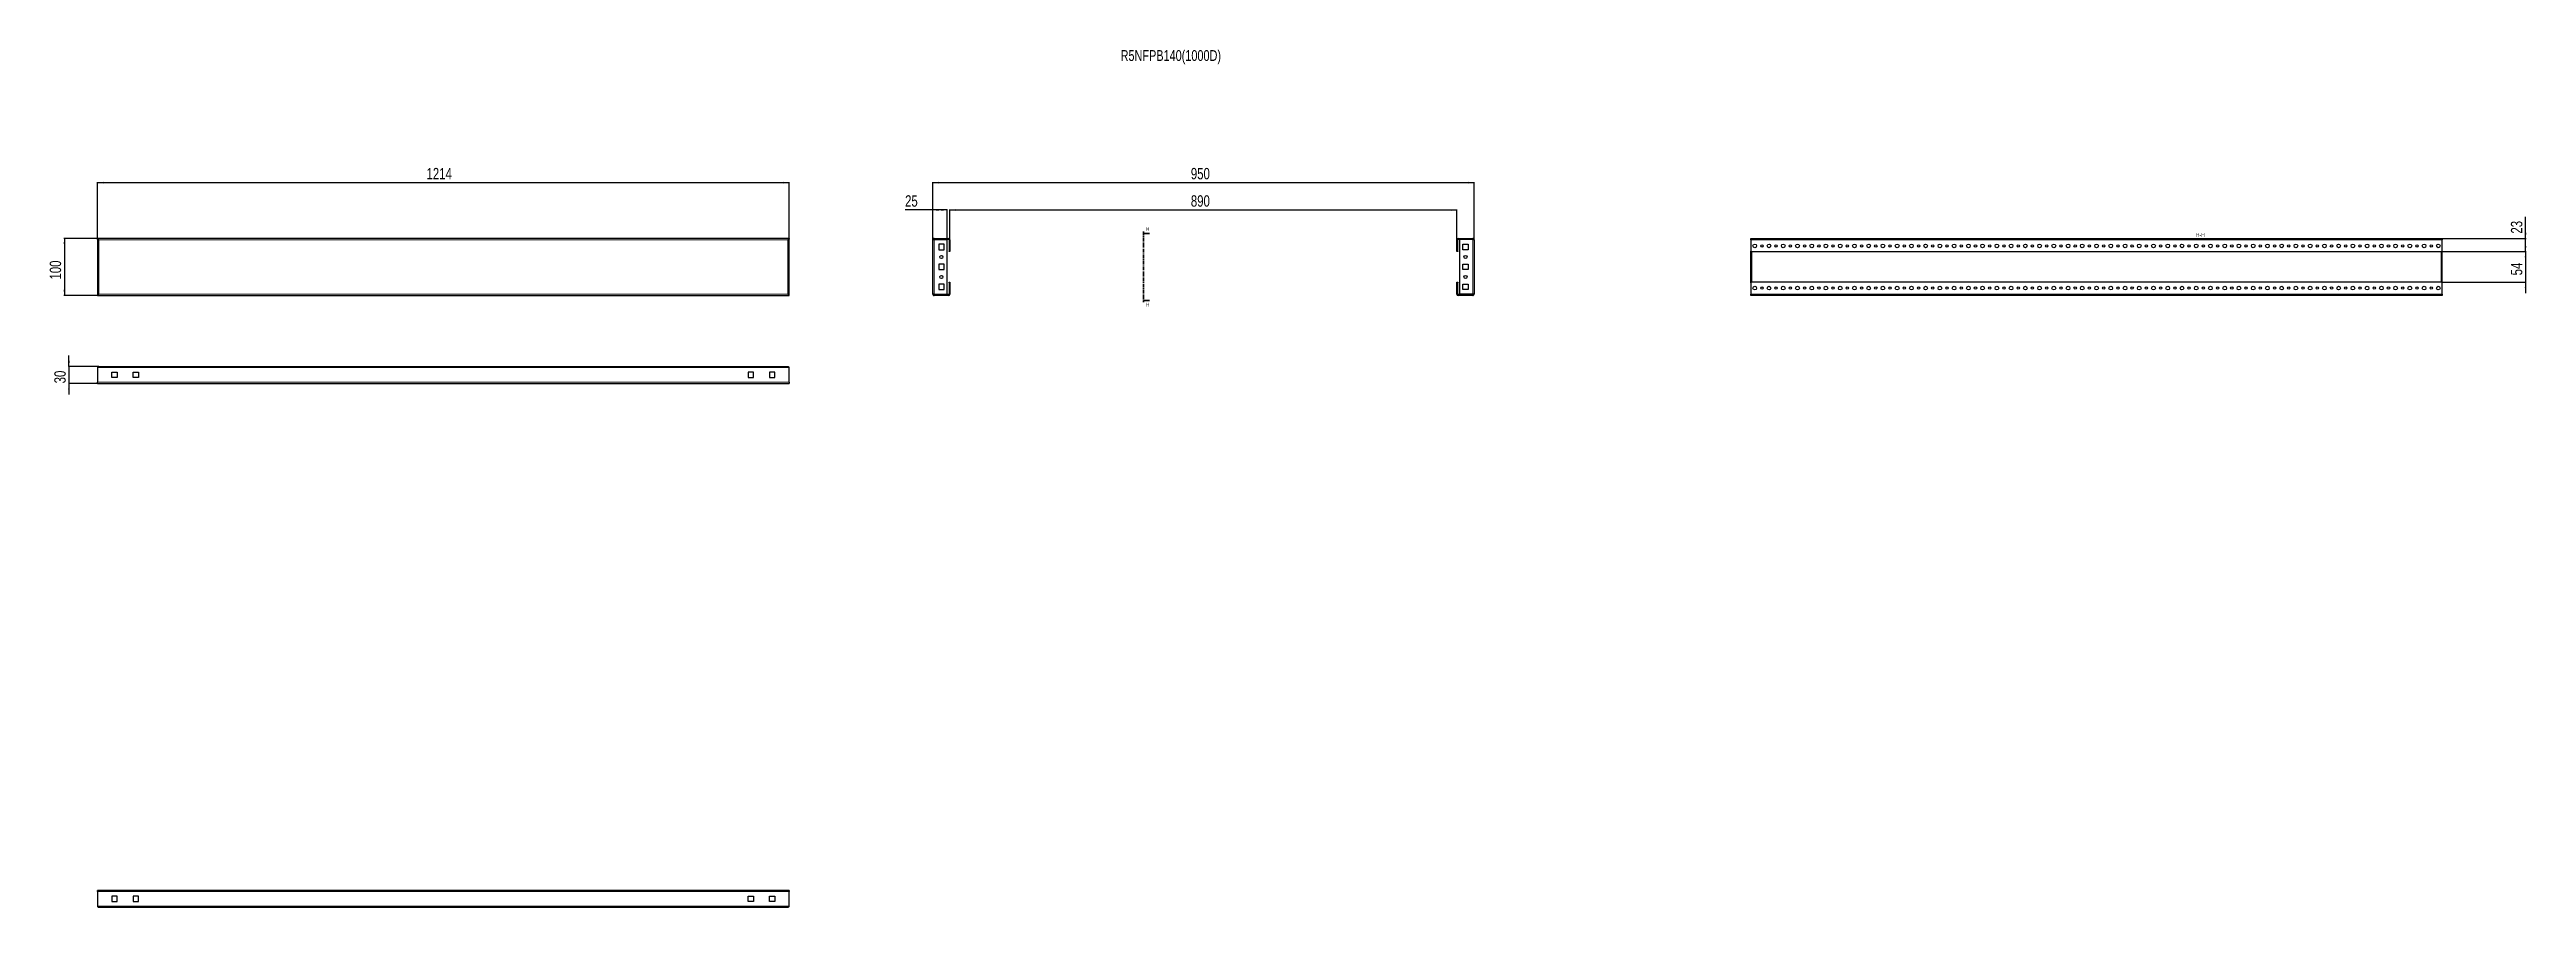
# Model space of a CAD drawing. Header units: millimetres. Extents: x -514 to 3834, y -842 to 664.
import ezdxf

# ---------------------------------------------------------------- set-up
doc = ezdxf.new("R2010")
doc.units = ezdxf.units.MM
doc.linetypes.add('CENTER', pattern=[10.16, 6.35, -1.27, 1.27, -1.27])
doc.layers.add('FORMAT', color=7, linetype='Continuous')
doc.styles.add('SLDTEXTSTYLE0', font='TXT', dxfattribs={"width": 0.75})
doc.dimstyles.new('SLDDIMSTYLE0', dxfattribs={"dimtxt": 20, "dimasz": 10, "dimexe": 0, "dimexo": 0.0625, "dimgap": 5, "dimtad": 2, "dimdec": 1, "dimrnd": 1e-09, "dimzin": 12, "dimdsep": 46, "dimtxsty": 'SLDTEXTSTYLE0', "dimsah": 1, "dimcen": 0.09, "dimadec": 0, "dimazin": 3, "dimtfac": 1, "dimtofl": 0, "dimtmove": 0, "dimatfit": 3, "dimfxl": 0, "dimfrac": 2, "dimtolj": 1, "dimtzin": 12, "dimarcsym": 0})
doc.dimstyles.new('SLDDIMSTYLE1', dxfattribs={"dimtxt": 20, "dimasz": 10, "dimexe": 0, "dimexo": 0.0625, "dimgap": 5, "dimtad": 2, "dimdec": 1, "dimrnd": 1e-09, "dimzin": 12, "dimdsep": 46, "dimtxsty": 'SLDTEXTSTYLE0', "dimsah": 1, "dimcen": 0.09, "dimadec": 0, "dimazin": 3, "dimtfac": 1, "dimtmove": 0, "dimatfit": 0, "dimfxl": 0, "dimfrac": 2, "dimtolj": 1, "dimtzin": 12, "dimarcsym": 0})

# ---------------------------------------------------------------- blocks, each defined once
blk = doc.blocks.new('_D')
at = {"layer": 'FORMAT'}
for p, q in [((-429.8, 330.6), (-429.8, 431.6)), ((-429.8, 430.6), (784.2, 430.6)), ((784.2, 330.6), (784.2, 431.6))]:
    blk.add_line(p, q, dxfattribs=at)
for points in [[(-429.8, 430.6), (-419.8, 429), (-419.8, 432.1)], [(784.2, 430.6), (774.2, 432.1), (774.2, 429)]]:
    blk.add_solid(points, dxfattribs=at)
at = {"layer": 'FORMAT', "insert": (147.7, 456.4), "char_height": 20, "attachment_point": 1, "style": 'SLDTEXTSTYLE0'}
blk.add_mtext('1214', dxfattribs=at)
blk = doc.blocks.new('_D_1')
at = {"layer": 'FORMAT'}
for p, q in [((-429.8, 332.6), (-488.9, 332.6)), ((-487.9, 332.6), (-487.9, 232.6)), ((-429.8, 232.6), (-488.9, 232.6))]:
    blk.add_line(p, q, dxfattribs=at)
for points in [[(-487.9, 332.6), (-489.5, 322.6), (-486.4, 322.6)], [(-487.9, 232.6), (-486.4, 242.6), (-489.5, 242.6)]]:
    blk.add_solid(points, dxfattribs=at)
at = {"layer": 'FORMAT', "insert": (-513.7, 260.4), "char_height": 20, "attachment_point": 1, "rotation": 90, "style": 'SLDTEXTSTYLE0'}
blk.add_mtext('100', dxfattribs=at)
blk = doc.blocks.new('_D_2')
at = {"layer": 'FORMAT'}
for p, q in [((1036.6, 330.5), (1036.6, 431.6)), ((1036.6, 430.6), (1986.6, 430.6)), ((1986.6, 330.5), (1986.6, 431.6))]:
    blk.add_line(p, q, dxfattribs=at)
for points in [[(1036.6, 430.6), (1046.6, 429), (1046.6, 432.1)], [(1986.6, 430.6), (1976.6, 432.1), (1976.6, 429)]]:
    blk.add_solid(points, dxfattribs=at)
at = {"layer": 'FORMAT', "insert": (1489.5, 456.4), "char_height": 20, "attachment_point": 1, "style": 'SLDTEXTSTYLE0'}
blk.add_mtext('950', dxfattribs=at)
blk = doc.blocks.new('_D_3')
at = {"layer": 'FORMAT'}
for p, q in [((1066.6, 330.5), (1066.6, 383.6)), ((1066.6, 382.6), (1956.6, 382.6)), ((1956.6, 330.5), (1956.6, 383.6))]:
    blk.add_line(p, q, dxfattribs=at)
for points in [[(1066.6, 382.6), (1076.6, 381), (1076.6, 384.1)], [(1956.6, 382.6), (1946.6, 384.1), (1946.6, 381)]]:
    blk.add_solid(points, dxfattribs=at)
at = {"layer": 'FORMAT', "insert": (1489.5, 408.4), "char_height": 20, "attachment_point": 1, "style": 'SLDTEXTSTYLE0'}
blk.add_mtext('890', dxfattribs=at)
blk = doc.blocks.new('_D_4')
at = {"layer": 'FORMAT'}
for p, q in [((1036.6, 382.6), (987.8, 382.6)), ((1036.6, 330.5), (1036.6, 383.6)), ((1061.6, 382.6), (1036.6, 382.6)), ((1061.6, 330.6), (1061.6, 383.6))]:
    blk.add_line(p, q, dxfattribs=at)
for points in [[(1036.6, 382.6), (1046.6, 381), (1046.6, 384.1)], [(1061.6, 382.6), (1051.6, 384.1), (1051.6, 381)]]:
    blk.add_solid(points, dxfattribs=at)
at = {"layer": 'FORMAT', "insert": (987.8, 408.4), "char_height": 20, "attachment_point": 1, "style": 'SLDTEXTSTYLE0'}
blk.add_mtext('25', dxfattribs=at)
blk = doc.blocks.new('_D_5')
at = {"layer": 'FORMAT'}
for p, q in [((-427.7, 108), (-480.9, 108)), ((-479.9, 108), (-479.9, 127.3)), ((-479.9, 108), (-479.9, 78)), ((-429.8, 78), (-480.9, 78)), ((-479.9, 78), (-479.9, 58.8))]:
    blk.add_line(p, q, dxfattribs=at)
for points in [[(-479.9, 108), (-478.4, 118), (-481.5, 118)], [(-479.9, 78), (-481.5, 68), (-478.4, 68)]]:
    blk.add_solid(points, dxfattribs=at)
at = {"layer": 'FORMAT', "insert": (-505.7, 78.2), "char_height": 20, "attachment_point": 1, "rotation": 90, "style": 'SLDTEXTSTYLE0'}
blk.add_mtext('30', dxfattribs=at)
blk = doc.blocks.new('_D_6')
at = {"layer": 'FORMAT'}
for p, q in [((3685.5, 309.6), (3833.6, 309.6)), ((3832.6, 309.6), (3832.6, 328.8)), ((3832.6, 309.6), (3832.6, 255.6)), ((3685.5, 255.6), (3833.6, 255.6)), ((3832.6, 255.6), (3832.6, 236.3))]:
    blk.add_line(p, q, dxfattribs=at)
for points in [[(3832.6, 309.6), (3834.2, 319.6), (3831.1, 319.6)], [(3832.6, 255.6), (3831.1, 245.6), (3834.2, 245.6)]]:
    blk.add_solid(points, dxfattribs=at)
at = {"layer": 'FORMAT', "insert": (3806.9, 267.8), "char_height": 20, "attachment_point": 1, "rotation": 90, "style": 'SLDTEXTSTYLE0'}
blk.add_mtext('54', dxfattribs=at)
blk = doc.blocks.new('_D_7')
at = {"layer": 'FORMAT'}
for p, q in [((3832.6, 332.6), (3832.6, 370.7)), ((3685.5, 309.6), (3833.6, 309.6)), ((3686.5, 332.6), (3833.6, 332.6)), ((3832.6, 309.6), (3832.6, 332.6)), ((3832.6, 309.6), (3832.6, 290.3))]:
    blk.add_line(p, q, dxfattribs=at)
for points in [[(3832.6, 332.6), (3834.2, 342.6), (3831.1, 342.6)], [(3832.6, 309.6), (3831.1, 299.6), (3834.2, 299.6)]]:
    blk.add_solid(points, dxfattribs=at)
at = {"layer": 'FORMAT', "insert": (3806.9, 341.1), "char_height": 20, "attachment_point": 1, "rotation": 90, "style": 'SLDTEXTSTYLE0'}
blk.add_mtext('23', dxfattribs=at)

msp = doc.modelspace()

# ---------------------------------------------------------------- linework, layer by layer
at = {"color": 7, "linetype": 'Continuous', "lineweight": 25}
for p, q in [((-429.78, 331.07), (-429.78, 332.57)), ((784.22, 332.57), (-429.78, 332.57)), ((-429.78, 331.07), (-429.78, 330.57)), ((-429.78, 330.57), (-429.78, 234.57)), ((-429.78, 330.57), (-428.28, 330.57)), ((784.22, 330.57), (782.72, 330.57)), ((784.22, 332.57), (784.22, 331.07)), ((784.22, 330.57), (784.22, 331.07)), ((784.22, 234.57), (784.22, 330.57)), ((1036.62, 234.67), (1036.62, 330.47)), ((1038.72, 332.57), (1038.72, 331.07)), ((1038.72, 332.57), (1064.52, 332.57)), ((1038.72, 331.07), (1064.52, 331.07)), ((1038.72, 330.57), (1061.62, 330.57)), ((1046.87, 322.32), (1046.87, 312.82)), ((1056.37, 322.32), (1046.87, 322.32)), ((1046.87, 312.82), (1056.37, 312.82)), ((1056.37, 312.82), (1056.37, 322.32)), ((1061.62, 234.57), (1061.62, 330.57)), ((1065.12, 330.47), (1065.12, 310.57)), ((1065.12, 310.57), (1066.62, 310.57)), ((1065.12, 309.57), (1065.12, 310.57)), ((1066.62, 309.57), (1065.12, 309.57)), ((1066.62, 330.47), (1066.62, 310.57)), ((1066.62, 310.57), (1066.62, 309.57)), ((1956.62, 310.57), (1956.62, 330.47)), ((1956.62, 310.57), (1958.12, 310.57)), ((1956.62, 309.57), (1956.62, 310.57)), ((1958.12, 309.57), (1956.62, 309.57)), ((1958.12, 310.57), (1958.12, 330.47)), ((1958.12, 310.57), (1958.12, 309.57)), ((1958.72, 332.57), (1984.52, 332.57)), ((1958.72, 331.07), (1984.52, 331.07)), ((1961.62, 234.57), (1961.62, 330.57)), ((1984.52, 330.57), (1961.62, 330.57)), ((1966.87, 322.32), (1976.37, 322.32)), ((1966.87, 312.82), (1966.87, 322.32)), ((1976.37, 312.82), (1966.87, 312.82)), ((1976.37, 322.32), (1976.37, 312.82)), ((1984.52, 331.07), (1984.52, 332.57)), ((1986.62, 330.47), (1986.62, 234.67)), ((2472.47, 332.57), (3686.47, 332.57)), ((2472.47, 330.47), (2472.47, 332.57)), ((2472.47, 330.47), (2472.47, 310.57)), ((2472.47, 310.57), (2473.47, 309.57)), ((2472.47, 254.57), (2472.47, 310.57)), ((2473.47, 309.57), (3685.47, 309.57)), ((2473.97, 255.57), (2473.97, 309.57)), ((3684.97, 255.57), (3684.97, 309.57)), ((3685.47, 309.57), (3686.47, 310.57)), ((3686.47, 332.57), (3686.47, 330.47)), ((3686.47, 310.57), (3686.47, 330.47)), ((3686.47, 254.57), (3686.47, 310.57)), ((1046.87, 287.32), (1046.87, 277.82)), ((1056.37, 287.32), (1046.87, 287.32)), ((1046.87, 277.82), (1056.37, 277.82)), ((1056.37, 277.82), (1056.37, 287.32)), ((1966.87, 287.32), (1976.37, 287.32)), ((1966.87, 277.82), (1966.87, 287.32)), ((1976.37, 277.82), (1966.87, 277.82)), ((1976.37, 287.32), (1976.37, 277.82)), ((-428.28, 234.57), (-429.78, 234.57)), ((-429.78, 234.57), (-429.78, 234.07)), ((-429.78, 234.07), (-429.78, 232.57)), ((-429.78, 232.57), (784.22, 232.57)), ((782.72, 234.57), (784.22, 234.57)), ((784.22, 234.07), (784.22, 234.57)), ((784.22, 232.57), (784.22, 234.07)), ((1038.72, 234.57), (1061.62, 234.57)), ((1038.72, 232.57), (1038.72, 234.07)), ((1064.52, 234.07), (1038.72, 234.07)), ((1064.52, 232.57), (1038.72, 232.57)), ((1056.37, 252.32), (1046.87, 252.32)), ((1046.87, 252.32), (1046.87, 242.82)), ((1046.87, 242.82), (1056.37, 242.82)), ((1056.37, 242.82), (1056.37, 252.32)), ((1065.12, 255.57), (1066.62, 255.57)), ((1065.12, 254.57), (1065.12, 255.57)), ((1066.62, 254.57), (1065.12, 254.57)), ((1065.12, 254.57), (1065.12, 234.67)), ((1066.62, 255.57), (1066.62, 254.57)), ((1066.62, 254.57), (1066.62, 234.67)), ((1956.62, 255.57), (1958.12, 255.57)), ((1956.62, 254.57), (1956.62, 255.57)), ((1958.12, 254.57), (1956.62, 254.57)), ((1956.62, 234.67), (1956.62, 254.57)), ((1958.12, 255.57), (1958.12, 254.57)), ((1958.12, 234.67), (1958.12, 254.57)), ((1984.52, 234.07), (1958.72, 234.07)), ((1984.52, 232.57), (1958.72, 232.57)), ((1984.52, 234.57), (1961.62, 234.57)), ((1966.87, 252.32), (1976.37, 252.32)), ((1966.87, 242.82), (1966.87, 252.32)), ((1976.37, 242.82), (1966.87, 242.82)), ((1976.37, 252.32), (1976.37, 242.82)), ((1984.52, 234.07), (1984.52, 232.57)), ((2473.47, 255.57), (2472.47, 254.57)), ((2472.47, 254.57), (2472.47, 234.67)), ((2472.47, 232.57), (2472.47, 234.67)), ((3686.47, 232.57), (2472.47, 232.57)), ((3685.47, 255.57), (2473.47, 255.57)), ((3686.47, 254.57), (3685.47, 255.57)), ((3686.47, 234.67), (3686.47, 254.57)), ((3686.47, 234.67), (3686.47, 232.57)), ((-429.78, 105.92), (-429.78, 80.12)), ((-427.68, 108.02), (782.12, 108.02)), ((-404.78, 97.77), (-395.28, 97.77)), ((-404.78, 88.27), (-404.78, 97.77)), ((-395.28, 88.27), (-404.78, 88.27)), ((-395.28, 97.77), (-395.28, 88.27)), ((-367.28, 97.77), (-357.78, 97.77)), ((-367.28, 88.27), (-367.28, 97.77)), ((-357.78, 88.27), (-367.28, 88.27)), ((-357.78, 97.77), (-357.78, 88.27)), ((721.72, 97.77), (712.22, 97.77)), ((712.22, 97.77), (712.22, 88.27)), ((712.22, 88.27), (721.72, 88.27)), ((721.72, 88.27), (721.72, 97.77)), ((749.72, 97.77), (749.72, 88.27)), ((759.22, 97.77), (749.72, 97.77)), ((749.72, 88.27), (759.22, 88.27)), ((759.22, 88.27), (759.22, 97.77)), ((784.22, 80.12), (784.22, 105.92)), ((-429.78, 78.02), (-429.78, 80.12)), ((-429.78, 78.02), (784.22, 78.02)), ((784.22, 80.12), (784.22, 78.02)), ((-429.78, -814.08), (-429.78, -811.98)), ((784.22, -811.98), (-429.78, -811.98)), ((-429.78, -814.08), (-429.78, -839.88)), ((-395.28, -822.23), (-404.78, -822.23)), ((-404.78, -822.23), (-404.78, -831.73)), ((-395.28, -831.73), (-395.28, -822.23)), ((-357.78, -822.23), (-367.28, -822.23)), ((-367.28, -822.23), (-367.28, -831.73)), ((-357.78, -831.73), (-357.78, -822.23)), ((712.22, -831.73), (712.22, -822.23)), ((712.22, -822.23), (721.72, -822.23)), ((721.72, -822.23), (721.72, -831.73)), ((749.72, -822.23), (759.22, -822.23)), ((749.72, -831.73), (749.72, -822.23)), ((759.22, -822.23), (759.22, -831.73)), ((784.22, -811.98), (784.22, -814.08)), ((784.22, -839.88), (784.22, -814.08)), ((782.12, -841.98), (-427.68, -841.98)), ((-404.78, -831.73), (-395.28, -831.73)), ((-367.28, -831.73), (-357.78, -831.73)), ((721.72, -831.73), (712.22, -831.73)), ((759.22, -831.73), (749.72, -831.73))]:
    msp.add_line(p, q, dxfattribs=at)
at = {"color": 8, "linetype": 'Continuous', "lineweight": 18}
for p, q in [((-427.68, 330.47), (-427.68, 234.67)), ((782.12, 330.47), (-427.68, 330.47)), ((782.12, 234.67), (782.12, 330.47)), ((1038.72, 234.57), (1038.72, 330.57)), ((1064.52, 331.07), (1064.52, 332.57)), ((1065.12, 330.47), (1066.62, 330.47)), ((1958.12, 330.47), (1956.62, 330.47)), ((1958.72, 331.07), (1958.72, 332.57)), ((1984.52, 330.57), (1984.52, 234.57)), ((2472.47, 330.47), (3686.47, 330.47)), ((2474.57, 255.57), (2474.57, 309.57)), ((3684.37, 309.57), (3684.37, 255.57)), ((-427.68, 234.67), (782.12, 234.67)), ((1064.52, 234.07), (1064.52, 232.57)), ((1065.12, 234.67), (1066.62, 234.67)), ((1958.12, 234.67), (1956.62, 234.67)), ((1958.72, 234.07), (1958.72, 232.57)), ((3686.47, 234.67), (2472.47, 234.67)), ((-429.78, 105.92), (784.22, 105.92)), ((-429.78, 80.12), (784.22, 80.12)), ((784.22, -814.08), (-429.78, -814.08)), ((784.22, -839.88), (-429.78, -839.88))]:
    msp.add_line(p, q, dxfattribs=at)
at = {"color": 7, "linetype": 'CENTER', "lineweight": 35}
msp.add_line((1406.25, 344.57), (1406.25, 220.56), dxfattribs=at)
at = {"color": 7, "linetype": 'Continuous', "lineweight": 35}
for p, q in [((1416.89, 341.57), (1406.25, 341.57)), ((1416.89, 223.56), (1406.25, 223.56))]:
    msp.add_line(p, q, dxfattribs=at)
at = {"color": 7, "linetype": 'Continuous', "lineweight": 25}
for centre, radius in [((2479.47, 319.57), 3.25), ((2491.97, 319.57), 2.1), ((2504.47, 319.57), 3.25), ((2516.97, 319.57), 2.1), ((2529.47, 319.57), 3.25), ((2541.97, 319.57), 2.1), ((2554.47, 319.57), 3.25), ((2566.97, 319.57), 2.1), ((2579.47, 319.57), 3.25), ((2591.97, 319.57), 2.1), ((2604.47, 319.57), 3.25), ((2616.97, 319.57), 2.1), ((2629.47, 319.57), 3.25), ((2641.97, 319.57), 2.1), ((2654.47, 319.57), 3.25), ((2666.97, 319.57), 2.1), ((2679.47, 319.57), 3.25), ((2691.97, 319.57), 2.1), ((2704.47, 319.57), 3.25), ((2716.97, 319.57), 2.1), ((2729.47, 319.57), 3.25), ((2741.97, 319.57), 2.1), ((2754.47, 319.57), 3.25), ((2766.97, 319.57), 2.1), ((2779.47, 319.57), 3.25), ((2791.97, 319.57), 2.1), ((2804.47, 319.57), 3.25), ((2816.97, 319.57), 2.1), ((2829.47, 319.57), 3.25), ((2841.97, 319.57), 2.1), ((2854.47, 319.57), 3.25), ((2866.97, 319.57), 2.1), ((2879.47, 319.57), 3.25), ((2891.97, 319.57), 2.1), ((2904.47, 319.57), 3.25), ((2916.97, 319.57), 2.1), ((2929.47, 319.57), 3.25), ((2941.97, 319.57), 2.1), ((2954.47, 319.57), 3.25), ((2966.97, 319.57), 2.1), ((2979.47, 319.57), 3.25), ((2991.97, 319.57), 2.1), ((3004.47, 319.57), 3.25), ((3016.97, 319.57), 2.1), ((3029.47, 319.57), 3.25), ((3041.97, 319.57), 2.1), ((3054.47, 319.57), 3.25), ((3066.97, 319.57), 2.1), ((3079.47, 319.57), 3.25), ((3091.97, 319.57), 2.1), ((3104.47, 319.57), 3.25), ((3116.97, 319.57), 2.1), ((3129.47, 319.57), 3.25), ((3141.97, 319.57), 2.1), ((3154.47, 319.57), 3.25), ((3166.97, 319.57), 2.1), ((3179.47, 319.57), 3.25), ((3191.97, 319.57), 2.1), ((3204.47, 319.57), 3.25), ((3216.97, 319.57), 2.1), ((3229.47, 319.57), 3.25), ((3241.97, 319.57), 2.1), ((3254.47, 319.57), 3.25), ((3266.97, 319.57), 2.1), ((3279.47, 319.57), 3.25), ((3291.97, 319.57), 2.1), ((3304.47, 319.57), 3.25), ((3316.97, 319.57), 2.1), ((3329.47, 319.57), 3.25), ((3341.97, 319.57), 2.1), ((3354.47, 319.57), 3.25), ((3366.97, 319.57), 2.1), ((3379.47, 319.57), 3.25), ((3391.97, 319.57), 2.1), ((3404.47, 319.57), 3.25), ((3416.97, 319.57), 2.1), ((3429.47, 319.57), 3.25), ((3441.97, 319.57), 2.1), ((3454.47, 319.57), 3.25), ((3466.97, 319.57), 2.1), ((3479.47, 319.57), 3.25), ((3491.97, 319.57), 2.1), ((3504.47, 319.57), 3.25), ((3516.97, 319.57), 2.1), ((3529.47, 319.57), 3.25), ((3541.97, 319.57), 2.1), ((3554.47, 319.57), 3.25), ((3566.97, 319.57), 2.1), ((3579.47, 319.57), 3.25), ((3591.97, 319.57), 2.1), ((3604.47, 319.57), 3.25), ((3616.97, 319.57), 2.1), ((3629.47, 319.57), 3.25), ((3641.97, 319.57), 2.1), ((3654.47, 319.57), 3.25), ((3666.97, 319.57), 2.1), ((3679.47, 319.57), 3.25), ((1051.62, 300.07), 2.75), ((1051.62, 265.07), 2.75), ((1971.62, 300.07), 2.75), ((1971.62, 265.07), 2.75), ((2479.47, 245.57), 3.25), ((2491.97, 245.57), 2.1), ((2504.47, 245.57), 3.25), ((2516.97, 245.57), 2.1), ((2529.47, 245.57), 3.25), ((2541.97, 245.57), 2.1), ((2554.47, 245.57), 3.25), ((2566.97, 245.57), 2.1), ((2579.47, 245.57), 3.25), ((2591.97, 245.57), 2.1), ((2604.47, 245.57), 3.25), ((2616.97, 245.57), 2.1), ((2629.47, 245.57), 3.25), ((2641.97, 245.57), 2.1), ((2654.47, 245.57), 3.25), ((2666.97, 245.57), 2.1), ((2679.47, 245.57), 3.25), ((2691.97, 245.57), 2.1), ((2704.47, 245.57), 3.25), ((2716.97, 245.57), 2.1), ((2729.47, 245.57), 3.25), ((2741.97, 245.57), 2.1), ((2754.47, 245.57), 3.25), ((2766.97, 245.57), 2.1), ((2779.47, 245.57), 3.25), ((2791.97, 245.57), 2.1), ((2804.47, 245.57), 3.25), ((2816.97, 245.57), 2.1), ((2829.47, 245.57), 3.25), ((2841.97, 245.57), 2.1), ((2854.47, 245.57), 3.25), ((2866.97, 245.57), 2.1), ((2879.47, 245.57), 3.25), ((2891.97, 245.57), 2.1), ((2904.47, 245.57), 3.25), ((2916.97, 245.57), 2.1), ((2929.47, 245.57), 3.25), ((2941.97, 245.57), 2.1), ((2954.47, 245.57), 3.25), ((2966.97, 245.57), 2.1), ((2979.47, 245.57), 3.25), ((2991.97, 245.57), 2.1), ((3004.47, 245.57), 3.25), ((3016.97, 245.57), 2.1), ((3029.47, 245.57), 3.25), ((3041.97, 245.57), 2.1), ((3054.47, 245.57), 3.25), ((3066.97, 245.57), 2.1), ((3079.47, 245.57), 3.25), ((3091.97, 245.57), 2.1), ((3104.47, 245.57), 3.25), ((3116.97, 245.57), 2.1), ((3129.47, 245.57), 3.25), ((3141.97, 245.57), 2.1), ((3154.47, 245.57), 3.25), ((3166.97, 245.57), 2.1), ((3179.47, 245.57), 3.25), ((3191.97, 245.57), 2.1), ((3204.47, 245.57), 3.25), ((3216.97, 245.57), 2.1), ((3229.47, 245.57), 3.25), ((3241.97, 245.57), 2.1), ((3254.47, 245.57), 3.25), ((3266.97, 245.57), 2.1), ((3279.47, 245.57), 3.25), ((3291.97, 245.57), 2.1), ((3304.47, 245.57), 3.25), ((3316.97, 245.57), 2.1), ((3329.47, 245.57), 3.25), ((3341.97, 245.57), 2.1), ((3354.47, 245.57), 3.25), ((3366.97, 245.57), 2.1), ((3379.47, 245.57), 3.25), ((3391.97, 245.57), 2.1), ((3404.47, 245.57), 3.25), ((3416.97, 245.57), 2.1), ((3429.47, 245.57), 3.25), ((3441.97, 245.57), 2.1), ((3454.47, 245.57), 3.25), ((3466.97, 245.57), 2.1), ((3479.47, 245.57), 3.25), ((3491.97, 245.57), 2.1), ((3504.47, 245.57), 3.25), ((3516.97, 245.57), 2.1), ((3529.47, 245.57), 3.25), ((3541.97, 245.57), 2.1), ((3554.47, 245.57), 3.25), ((3566.97, 245.57), 2.1), ((3579.47, 245.57), 3.25), ((3591.97, 245.57), 2.1), ((3604.47, 245.57), 3.25), ((3616.97, 245.57), 2.1), ((3629.47, 245.57), 3.25), ((3641.97, 245.57), 2.1), ((3654.47, 245.57), 3.25), ((3666.97, 245.57), 2.1), ((3679.47, 245.57), 3.25)]:
    msp.add_circle(centre, radius, dxfattribs=at)
for centre, radius, start, end in [((1064.52, 330.47), 2.1, 0, 90), ((1064.52, 330.47), 0.6, 0, 90), ((1958.72, 330.47), 2.1, 90, 180), ((1958.72, 330.47), 0.6, 90, 180), ((1064.52, 234.67), 2.1, 270, 0), ((1064.52, 234.67), 0.6, 270, 0), ((1958.72, 234.67), 2.1, 180, 270), ((1958.72, 234.67), 0.6, 180, 270)]:
    msp.add_arc(centre, radius, start, end, dxfattribs=at)
for points, knots in [([(-427.68, 330.47), (-427.86, 330.75), (-428.22, 331.31), (-428.75, 332.01), (-429.27, 332.48), (-429.62, 332.54), (-429.78, 332.57)], [0, 0, 0, 0, 0.2547527, 0.5096447, 0.7645377, 1, 1, 1, 1]), ([(-427.68, 330.47), (-427.86, 330.55), (-428.23, 330.71), (-428.92, 330.98), (-429.44, 331.03), (-429.78, 331.07)], [0, 0, 0, 0, 0.2598775, 0.5197391, 1, 1, 1, 1]), ([(1986.62, 330.47), (1986.59, 330.75), (1986.52, 331.31), (1986.02, 332.01), (1985.32, 332.48), (1984.78, 332.54), (1984.52, 332.57)], [0, 0, 0, 0, 0.2547527, 0.5096447, 0.7645377, 1, 1, 1, 1]), ([(1985.12, 330.47), (1985.11, 330.55), (1985.09, 330.71), (1984.9, 330.98), (1984.67, 331.03), (1984.52, 331.07)], [0, 0, 0, 0, 0.2598775, 0.5197391, 1, 1, 1, 1]), ([(782.12, 108.02), (782.3, 107.99), (782.65, 107.92), (783.19, 107.42), (783.71, 106.72), (784.06, 106.18), (784.22, 105.92)], [0, 0, 0, 0, 0.2547527, 0.5096447, 0.7645377, 1, 1, 1, 1]), ([(-427.68, -841.98), (-427.86, -841.95), (-428.22, -841.88), (-428.75, -841.38), (-429.27, -840.68), (-429.62, -840.14), (-429.78, -839.88)], [0, 0, 0, 0, 0.2547527, 0.5096447, 0.7645377, 1, 1, 1, 1])]:
    msp.add_open_spline(points, degree=3, knots=knots, dxfattribs=at)
for points in [[(-429.78, 330.57), (-429.75, 330.56), (-429.69, 330.54), (-429.2, 330.52), (-428.51, 330.49), (-427.96, 330.47), (-427.68, 330.47)], [(784.22, 332.57), (784.04, 332.53), (783.69, 332.47), (783.17, 331.99), (782.64, 331.29), (782.29, 330.74), (782.12, 330.47)], [(784.22, 331.07), (783.87, 331.03), (783.17, 330.95), (782.47, 330.63), (782.12, 330.47)], [(782.12, 330.47), (782.39, 330.47), (782.95, 330.49), (783.64, 330.52), (784.13, 330.54), (784.19, 330.56), (784.22, 330.57)], [(1038.72, 332.57), (1038.45, 332.53), (1037.9, 332.47), (1037.2, 331.99), (1036.72, 331.29), (1036.65, 330.74), (1036.62, 330.47)], [(1036.62, 330.47), (1036.65, 330.47), (1036.72, 330.49), (1037.2, 330.52), (1037.9, 330.54), (1038.45, 330.56), (1038.72, 330.57)], [(1038.72, 331.07), (1038.56, 331.03), (1038.24, 330.95), (1038.16, 330.63), (1038.12, 330.47)], [(1984.52, 330.57), (1984.8, 330.56), (1985.35, 330.54), (1986.04, 330.52), (1986.53, 330.49), (1986.59, 330.47), (1986.62, 330.47)], [(-427.68, 234.67), (-427.96, 234.66), (-428.51, 234.64), (-429.2, 234.62), (-429.69, 234.59), (-429.75, 234.57), (-429.78, 234.57)], [(-429.78, 232.57), (-429.61, 232.6), (-429.26, 232.66), (-428.73, 233.15), (-428.21, 233.84), (-427.86, 234.39), (-427.68, 234.67)], [(-429.78, 234.07), (-429.43, 234.1), (-428.73, 234.18), (-428.03, 234.5), (-427.68, 234.67)], [(782.12, 234.67), (782.29, 234.39), (782.64, 233.84), (783.17, 233.15), (783.69, 232.66), (784.04, 232.6), (784.22, 232.57)], [(784.22, 234.57), (784.19, 234.57), (784.13, 234.59), (783.64, 234.62), (782.95, 234.64), (782.39, 234.66), (782.12, 234.67)], [(782.12, 234.67), (782.47, 234.5), (783.17, 234.18), (783.87, 234.1), (784.22, 234.07)], [(1038.72, 234.57), (1038.45, 234.57), (1037.9, 234.59), (1037.2, 234.62), (1036.72, 234.64), (1036.65, 234.66), (1036.62, 234.67)], [(1036.62, 234.67), (1036.65, 234.39), (1036.72, 233.84), (1037.2, 233.15), (1037.9, 232.66), (1038.45, 232.6), (1038.72, 232.57)], [(1038.12, 234.67), (1038.16, 234.5), (1038.24, 234.18), (1038.56, 234.1), (1038.72, 234.07)], [(1984.52, 234.07), (1984.69, 234.1), (1985.01, 234.18), (1985.09, 234.5), (1985.12, 234.67)], [(1984.52, 232.57), (1984.8, 232.6), (1985.35, 232.66), (1986.04, 233.15), (1986.53, 233.84), (1986.59, 234.39), (1986.62, 234.67)], [(1986.62, 234.67), (1986.59, 234.66), (1986.53, 234.64), (1986.04, 234.62), (1985.35, 234.59), (1984.8, 234.57), (1984.52, 234.57)], [(-429.78, 105.92), (-429.61, 106.19), (-429.26, 106.75), (-428.73, 107.44), (-428.21, 107.92), (-427.86, 107.99), (-427.68, 108.02)], [(784.22, -839.88), (784.04, -840.16), (783.69, -840.71), (783.17, -841.4), (782.64, -841.89), (782.29, -841.95), (782.12, -841.98)]]:
    msp.add_open_spline(points, degree=3, dxfattribs=at)
at = {"color": 7, "linetype": 'Continuous', "lineweight": 35}
for points in [[(1406.25, 341.57), (1413.25, 340.45), (1413.25, 342.69)], [(1406.25, 223.56), (1413.25, 222.44), (1413.25, 224.68)]]:
    msp.add_solid(points, dxfattribs=at)

# ---------------------------------------------------------------- texts
at = {"color": 7, "linetype": 'Continuous', "char_height": 7, "attachment_point": 1, "style": 'SLDTEXTSTYLE0'}
for insert in [(1410.54, 352.65), (1410.54, 219.87)]:
    msp.add_mtext('H', dxfattribs=dict(at, insert=insert))
at = {"layer": 'FORMAT', "style": 'SLDTEXTSTYLE0'}
for s, insert, char_height, attachment_point in [('R5NFPB140(1000D)', (1366.23, 663.28), 19.05, 1), ('H-H', (3261.59, 342.28), 7, 2)]:
    msp.add_mtext(s, dxfattribs=dict(at, insert=insert, char_height=char_height, attachment_point=attachment_point))

# ---------------------------------------------------------------- dimensions: what is measured, and where the dimension line sits
at = {"layer": 'FORMAT'}
for base, p1, p2, picture, middle in [((784.22, 430.57), (-429.78, 330.57), (784.22, 330.57), '_D', (177.22, 430.57)), ((1036.62, 382.57), (1061.62, 330.57), (1036.62, 330.47), '_D_4', (1002.62, 382.57))]:
    dim = msp.add_linear_dim(base=base, p1=p1, p2=p2, dimstyle='SLDDIMSTYLE0', dxfattribs=at)
    dim.commit()
    dim.dimension.update_dxf_attribs({"geometry": picture, "text_midpoint": middle, "dimtype": 160})
for base, p1, p2, angle, dimstyle, picture, middle in [((1986.62, 430.57), (1036.62, 330.47), (1986.62, 330.47), 0, 'SLDDIMSTYLE0', '_D_2', (1511.62, 430.57)), ((1956.62, 382.57), (1066.62, 330.47), (1956.62, 330.47), 0, 'SLDDIMSTYLE0', '_D_3', (1511.62, 382.57)), ((3832.64, 332.57), (3685.47, 309.57), (3686.47, 332.57), 90, 'SLDDIMSTYLE1', '_D_7', (3832.64, 355.89)), ((-487.95, 232.57), (-429.78, 332.57), (-429.78, 232.57), 90, 'SLDDIMSTYLE0', '_D_1', (-487.95, 282.57)), ((3832.64, 255.57), (3685.47, 309.57), (3685.47, 255.57), 90, 'SLDDIMSTYLE1', '_D_6', (3832.64, 282.57)), ((-479.95, 78.02), (-427.68, 108.02), (-429.78, 78.02), 90, 'SLDDIMSTYLE1', '_D_5', (-479.95, 93.02))]:
    dim = msp.add_linear_dim(base=base, p1=p1, p2=p2, angle=angle, dimstyle=dimstyle, dxfattribs=at)
    dim.commit()
    dim.dimension.update_dxf_attribs({"geometry": picture, "text_midpoint": middle, "dimtype": 160})

doc.saveas('drawing.dxf')
